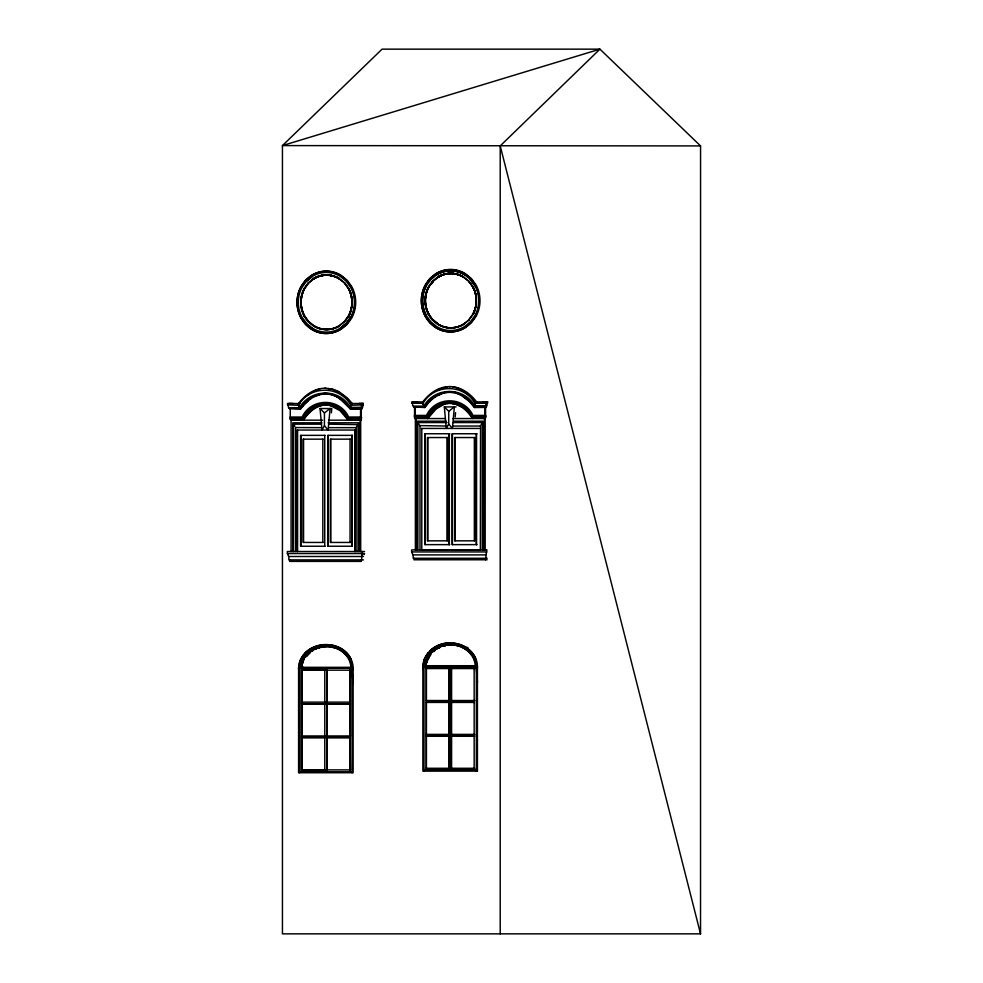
<?xml version="1.0" encoding="UTF-8"?>
<svg xmlns="http://www.w3.org/2000/svg" width="983" height="983" viewBox="0 0 983 983"><rect width="100%" height="100%" fill="white"/><g stroke="black" fill="none" stroke-linecap="round" stroke-linejoin="round"><path stroke-width="1.47" d="M290.28 409.137L290.255 417.025L302.15 417.025C311.255 397.55 339.577 397.55 348.682 417.025L361.302 417.025L361.707 417.726L361.314 418.426L348.326 418.217M290.993 419.225L291.386 420.171M324.783 669.46L324.783 770.598M349.874 771.778L349.874 668.268M414.568 407.527L414.543 415.416L426.438 415.416C435.543 395.952 463.865 395.952 472.97 415.416L485.59 415.416L485.995 416.116L485.7 416.792L472.663 416.817C463.792 397.378 435.616 397.378 426.745 416.817L414.543 416.817L414.543 417.886L427.089 418.033M415.281 417.886L415.293 407.527M449.084 667.85L449.084 768.989M426.425 667.85L426.425 701.235L449.329 701.235L449.329 667.85M700.535 933.85L700.56 145.914L599.925 49.15L382.068 49.15L282.44 145.595L282.44 933.85L700.535 933.85L500.212 145.914L599.925 49.15L282.44 145.595L700.56 145.914M360.872 409.137L361.031 408.486M485.16 407.527L485.43 406.09M324.734 388.248L332.549 389.096L338.803 391.541L347.613 398.127L352.319 403.571L350.906 403.546L363.354 403.448L362.874 405.291A2.027 1.88 -90 0 0 362.788 405.746A4.583 4.264 -90 0 0 362.764 406.249A4.989 4.632 -90 0 1 362.739 406.765A2.077 1.929 -90 0 1 362.629 407.306L350.341 407.404A2.544 0.909 -75.9 0 1 350.415 406.765M329.293 644.737C341.347 645.733 353.216 655.563 353.13 668.268L353.143 772.736L298.586 772.736L298.586 668.268L299.962 660.945L303.833 654.322M353.081 669.767L353.13 668.268L298.623 668.268L298.844 671.254M477.468 771.127L422.874 771.127L422.874 666.671L424.251 659.335L428.121 652.724M477.369 668.157C478.451 654.887 466.151 644.098 453.581 643.128M351.054 405.524L351.005 405.758A2.728 0.897 -61.7 0 1 350.771 406.335L350.698 406.495A4.51 1.487 -61.7 0 0 350.513 406.901A1.88 0.614 -61.7 0 0 350.353 407.331L350.353 407.331M288.031 554.904L288.609 556.415M362.088 554.572L362.408 551.524M412.319 553.294L412.897 554.805M486.376 552.962L486.646 551.979M301.326 667.322L301.892 664.016L301.548 665.995M301.437 667.322L301.376 666.658M301.793 666.658L301.744 667.322L302.297 664.016L301.953 665.995M425.627 665.712L425.922 663.722L425.836 664.385M425.725 665.712L425.664 665.049M300.945 665.909L300.823 667.322L351.558 667.322M425.234 664.299L425.111 665.712L475.846 665.712M331.394 412.835L331.787 408.535L320.04 408.535L321.994 430.038L324.427 425.7L324.427 412.921L320.04 408.535M455.166 416.964L455.559 412.663M425.172 664.791C426.143 650.414 443.64 642.624 455.252 645.18M350.317 407.515C339.418 387.941 310.825 388.654 299.618 407.38A1.88 0.614 61.7 0 1 299.36 406.901A4.51 1.487 61.7 0 1 299.164 406.495L299.336 406.274M425.823 663.722L426.339 661.756L426.081 662.407M298.586 668.268C299.422 641.629 340.941 636.112 351.177 659.581L353.18 683.885M423.132 669.644C420.933 653.621 437.079 641.641 451.885 642.98M426.352 663.058L427.138 660.465L426.929 661.104M474.85 404.468L475.059 404.726A2.728 0.897 -61.7 0 0 475.293 404.148L475.342 403.853M361.314 418.426L361.314 419.495L348.154 419.495L344.345 414.31M475.194 401.936L487.642 401.838L487.187 403.62A2.027 1.88 -90 0 0 487.076 404.136A4.583 4.264 -90 0 0 487.052 404.64A4.989 4.632 -90 0 1 487.027 405.156A2.077 1.929 -90 0 1 486.917 405.696L474.629 405.696A2.544 0.909 -75.9 0 1 474.715 405.156M485.7 416.792L485.602 417.886L472.442 417.886L484.865 417.886M476.608 401.961L475.219 401.838M328.863 424.177L357.898 424.619M301.793 664.016L302.236 662.714L302.051 663.365M426.487 662.407L426.757 661.756M326.393 646.421L328.027 646.47L316.637 647.957L308.699 652.343L302.543 660.232L300.884 666.4L302.703 666.4M356.079 551.524L356.264 427.2M480.368 549.915L480.552 425.59M426.241 661.756L426.954 659.826M302.137 662.714L303.489 659.568L302.924 660.809M302.641 662.714L303.329 660.809M426.733 660.465L426.524 661.104M303.083 661.436L303.231 660.809M426.855 659.826L428.785 656.153M431.193 653.363L427.261 659.826L428.502 657.344M427.212 659.2L427.482 658.573M351.263 404.861L351.005 405.414C339.786 385.152 309.67 385.152 298.451 405.414L298.193 404.861M475.551 403.251L475.293 403.804C464.074 383.542 433.97 383.542 422.739 403.804L422.481 403.251M303.501 660.183L304.214 658.954L303.6 660.183M428.637 658.622L429.264 657.357L427.458 657.357M303.391 659.568L306.131 655.514M444.328 406.925L448.715 411.312L448.715 424.091L446.282 428.441L444.328 406.925L456.075 406.925M486.155 554.719L486.376 553.294M361.326 407.589L361.449 407.306A2.777 1.302 90 0 0 361.523 406.249A3.514 1.647 90 0 1 361.547 405.746A1.622 0.762 -90 0 1 361.609 405.291L361.781 404.935M428.686 656.153L431.844 652.331L430.873 653.363M429.092 656.153L429.976 655.01M299.692 407.478L299.606 407.306A2.531 0.909 75.9 0 1 299.446 406.765M299.79 407.675L289.125 407.699L289.125 408.436L299.999 408.436L305.099 402.428L310.493 397.98L316.219 394.957L325.127 393.237L331.099 394.011L339.762 397.98L345.156 402.428L350.255 408.436L362.162 408.436L362.162 407.699M300.294 409.137L303.083 405.746M342.748 412.614C331.615 398.434 309.829 404.505 302.678 419.495L290.255 419.495L290.255 418.426L302.457 418.426C311.328 398.987 339.504 398.987 348.375 418.426M302.961 420.171C307.937 412.135 316.145 404.75 326.147 404.984M303.563 420.171C308.084 412.983 314.916 406.348 323.665 405.143M423.992 405.93C435.064 386.638 463.779 386.761 474.642 405.721A1.88 0.614 -61.7 0 1 474.801 405.291A4.51 1.487 -61.7 0 1 474.986 404.885L474.912 404.591M424.582 407.527L427.384 404.136M426.966 417.886C433.712 404.296 453.237 396.837 464.836 409.014M427.249 418.561C431.488 411.975 437.496 405.61 445.483 404.013M427.851 418.561L436.022 409.014L443.05 404.812M305.185 657.185L307.003 654.973L306.438 655.514M312.311 328.113A30.399 28.261 -90 0 0 340.339 328.113L346.213 323.37L350.661 317.202A29.576 27.499 -90 0 0 350.661 287.368L346.139 281.187L340.339 276.444A30.399 28.261 90 0 0 312.311 276.444L306.512 281.187L302.051 287.368A29.576 27.499 -90 0 0 302.051 317.202L306.585 323.37L312.385 328.113M304.042 288.584L308.171 282.907L313.503 278.558A27.917 25.951 -90 0 1 339.233 278.558M308.465 282.969L304.46 288.744A26.836 24.944 -90 0 0 304.46 315.813L308.551 321.416L313.823 325.717A27.733 25.779 90 0 0 339.381 325.84M344.455 283.141L348.498 288.744A26.836 24.944 90 0 1 348.56 315.813L344.455 321.416L339.196 325.717A27.585 25.644 -90 0 1 313.761 325.717M344.517 321.65L348.732 315.887A26.971 25.079 -90 0 0 348.67 288.683L344.517 282.907M350.587 317.202L346.139 323.37L340.339 328.113M426.339 285.758L430.873 279.577L436.673 274.835A30.399 28.261 90 0 1 464.701 274.835L470.501 279.577L474.949 285.758A29.576 27.499 -90 0 1 474.961 315.592L470.427 321.76L464.627 326.503A30.399 28.261 -90 0 1 436.599 326.503L430.8 321.76L426.339 315.592A29.576 27.499 -90 0 1 426.339 285.758A29.576 27.499 -90 0 0 426.413 315.592M432.459 281.298L428.33 286.975A27.155 25.251 -90 0 0 428.367 314.363L432.422 320.04L437.791 324.39A27.917 25.951 -90 0 0 463.472 324.39L469.026 319.979M463.607 277.108A27.733 25.779 90 0 0 438.049 277.108A27.733 25.779 -90 0 1 463.669 277.108A27.831 25.877 90 0 0 438.062 277.022L432.753 281.433L428.674 287.011A26.971 25.079 -90 0 0 428.699 314.277L432.753 319.979L438.062 324.329M432.815 281.433L428.748 287.134A26.836 24.944 -90 0 0 428.748 314.204M431.463 283.694L433.159 281.433M431.623 283.768L433.27 281.531M468.744 319.807L472.848 314.204A26.971 25.079 -90 0 0 472.958 287.073L468.744 281.531M468.805 320.04L473.106 314.327A26.971 25.079 -90 0 0 475.194 309.067A27.082 25.177 90 0 1 473.745 313.073M305.172 656.619L309.141 652.491M308.699 652.343L310.505 652.343L306.487 656.57L304.693 656.57M361.805 556.415L362.088 554.904M423.366 404.726L423.366 404.726A2.728 0.897 61.7 0 0 423.071 404.148L422.85 403.853M297.935 404.308C304.411 395.301 314.548 387.658 326.147 388.273M300.552 408.756L308.22 400.671M422.235 402.698C428.699 393.691 438.836 386.049 450.435 386.663M423.587 404.505L423.452 404.885A4.51 1.487 61.7 0 0 423.648 405.291A1.88 0.614 61.7 0 0 423.882 405.721L423.894 405.696A2.531 0.909 75.9 0 1 423.734 405.156M424.84 407.159L429.89 401.433M430.419 653.904L429.571 655.01M486.069 403.325L485.921 403.62A1.622 0.762 -90 0 0 485.848 404.136A3.514 1.647 90 0 0 485.823 404.64A2.777 1.302 90 0 1 485.749 405.709M306.893 654.973L307.974 653.941L307.482 654.457M304.877 653.154C310.677 647.072 319.291 644.123 327.597 644.59M307.863 653.941L310.112 652.036L309.448 652.491M431.746 652.331L433.429 650.881M305.443 403.042L310.935 398.643M429.731 401.433L432.508 399.061M429.559 651.274C442.203 638.053 467.527 641.051 475.465 657.971L477.468 682.276M433.675 651.704L434.793 650.734L432.987 650.734M433.196 651.348L434.879 649.984M306.585 281.187L312.385 276.444M308.465 283.043L313.774 278.631M339.381 278.717A27.733 25.779 -90 0 0 313.823 278.717L308.502 283.141L304.521 288.744A26.836 24.944 90 0 0 304.521 315.813M432.422 281.298L437.791 276.948A27.917 25.951 -90 0 1 463.521 276.948L469.026 281.359L473.106 287.011A27.082 25.177 90 0 1 475.293 292.234A26.971 25.079 -90 0 0 473.02 287.073L468.805 281.298M432.79 281.531L438.111 277.231A27.585 25.644 -90 0 1 463.534 277.231L468.891 281.433M468.891 319.905L463.484 324.12A27.585 25.644 -90 0 1 438.049 324.107L432.79 319.807L428.809 314.204A26.971 25.079 90 0 1 428.76 287.073A26.836 24.944 90 0 0 428.809 314.204M309.706 652.036L310.284 651.594L308.072 653.449M433.331 650.881L435.776 649.161L435.162 649.566M324.427 412.921L330.079 408.535L328.125 430.038L324.427 425.7M448.715 411.312L454.367 406.925L452.413 428.441L448.715 424.091M307.507 395.559L309.473 394.097M432.348 399.061L435.223 397.034M310.186 651.594L313.147 649.996M311.685 651.434L312.926 650.599L311.132 650.599M312.41 650.377L311.292 651.176M485.479 417.898L485.197 418.525L452.93 418.561M317.202 648.129L311.488 650.771M435.666 649.161L440.101 647.072L436.391 648.768M436.808 648.768L436.083 649.161L437.337 648.399M310.788 398.643L313.737 396.96M435.076 397.034L440.888 394.036M438.074 647.514L439.88 647.514L435.42 648.989M290.12 417.05L290.12 418.402M414.408 415.44L414.408 416.792M313.38 649.64L312.741 649.996M361.191 419.508L360.908 420.171L328.641 420.171M318.947 647.441L314.044 649.308M313.491 391.541L316.587 390.116M313.577 396.96L319.512 394.699M437.779 389.932L447.228 386.872M437.865 395.35L443.8 393.089M440.273 646.777C438.185 647.564 444.721 645.241 442.51 646.04M362.1 408.436L361.756 409.137L350.243 409.137M486.499 406.09L486.044 407.441L474.531 407.527L469.37 401.433L464.037 397.034M317.644 389.772L319.745 389.096M316.44 395.645L322.461 394.134M317.816 647.871L319.364 647.441M318.443 647.957L319.93 647.49L318.123 647.49M318.848 647.441L320.102 647.244M443.136 645.831L445.877 645.315M443.542 645.831L445.127 645.462M444.218 645.88L445.729 645.499L443.923 645.499M319.684 647.244L323.444 646.593L322.682 646.679M444.611 645.462L447.732 644.983L447.019 644.983M443.64 393.089L446.749 392.524M444.894 404.013L447.953 403.534M447.535 644.983L449.206 644.86L448.592 644.86M323.333 646.593L324.968 646.47M322.301 394.134L325.422 393.95M446.589 392.524L449.71 392.34M447.363 403.534L450.435 403.374M325.729 646.433L324.206 646.519M449.145 644.86L450.017 644.823M487.593 403.251L474.912 403.251M483.427 401.863L487.642 401.838M359.139 403.472L363.354 403.448M423.12 403.251L411.816 403.251L411.816 401.838L422.837 401.936M363.354 404.861L350.698 405.291A2.458 0.885 -75.9 0 1 350.624 405.746M424.14 406.09L413.413 406.09L413.413 406.827L424.3 406.827L429.399 400.818L434.781 396.37L440.507 393.347L449.415 391.627L455.387 392.401L464.05 396.37L469.444 400.818L474.592 406.974M474.543 406.827L486.45 406.827M424.742 407.527L413.683 406.925M300.442 409.137L289.395 408.535M445.41 418.561L415.072 418.561L414.765 417.922M348.166 419.397L360.577 419.397L360.564 409.137M322.621 420.171L290.784 420.171L290.476 419.532M446.245 421.191L417.075 421.191L417.075 549.915M453.925 421.191L483.095 421.191L483.095 549.915M417.873 549.915L417.873 422.567L447.019 422.567M453.151 422.567L482.297 422.567L482.297 549.915M321.957 422.801L292.787 422.801L292.787 551.524M328.101 422.801L358.807 422.801L358.807 551.524M321.195 424.177L293.585 424.177L293.585 551.524M419.667 425.59L447.167 426.044M453.2 426.044L480.368 426.044M295.711 551.524L295.625 427.556L321.367 427.654M328.912 427.654L356.079 427.654M421.461 428.441L479.36 428.441M297.173 430.038L355.072 430.038L355.072 551.561M449.772 433.749L424.889 433.749L424.889 544.631L449.772 544.631M477.013 433.749L452.131 433.749L452.131 544.631L477.013 544.631M325.041 435.358L300.601 435.358L300.601 546.241L325.041 546.241M323.272 439.155L303.12 439.155L303.12 542.444L323.272 542.444M350.513 439.155L330.349 439.155L330.349 542.444L350.513 542.444M479.36 549.952L421.793 549.952L421.793 428.441M364.558 551.524L287.355 551.524L287.355 553.54L364.558 553.54M363.452 556.501L288.867 556.501L288.867 559.892L363.452 559.892M487.15 558.283L413.155 558.283L413.155 554.891L485.971 554.891L485.971 558.283M487.15 559.782L413.941 559.782L413.941 558.283M453.925 644.983L451.75 644.86M327.45 646.47L336.198 648.129L335.486 647.871M461.887 647.072C458.152 644.578 471.987 652.466 472.405 655.575M462.563 647.379L464.541 648.399M466.188 647.465L467.982 647.465M436.722 648.215L438.516 648.215M336.8 648.387L337.599 648.682L336.1 648.129M315.199 648.497L316.993 648.497L313.786 649.124M339.504 649.64L338.84 649.308L341.506 650.771M466.298 649.566L466.999 649.984M468.584 651.348L469.112 651.84M342.612 651.594L343.288 652.036L342.01 651.176M343.853 652.491L344.394 652.958L343.19 652.036M307.581 653.314L309.387 653.314M344.922 653.449L347.613 656.619M345.438 653.941L346.864 655.514M306.549 654.346L308.343 654.346M428.981 654.961L430.775 654.961M305.578 655.428L307.372 655.428M428.183 656.14L429.976 656.14M473.142 656.755L472.676 656.153L473.474 657.344M348.744 658.352L349.407 659.568M426.303 659.912L428.096 659.912M474.74 660.465L475.231 661.756L474.506 659.826M350.218 661.436L350.55 662.075L349.702 660.183L350.329 661.436M425.516 662.567L427.31 662.567M301.572 662.837L303.366 662.837M350.845 663.365L351.103 664.016L350.661 662.714M422.911 666.671L477.419 666.671L477.431 771.127M426.18 667.85L451.516 667.85L451.516 701.235M426.155 668.256L449.71 668.256L449.71 700.523L426.155 700.523M451.246 668.256L474.801 668.256M426.18 668.563L449.329 668.563M451.258 668.563L474.42 668.563M301.879 669.46L327.228 669.46M301.879 670.173L325.041 670.173M326.97 670.173L350.132 670.173M451.246 700.523L474.801 700.523M450.693 701.235L474.42 701.235M301.867 702.132L325.422 702.132M350.513 702.132L326.958 702.132L327.056 669.865M449.329 702.108L449.612 734.387M426.18 702.427L449.329 702.427L449.329 735.1M451.258 702.427L474.42 702.427M301.867 703.717L325.422 703.717M350.513 703.717L326.958 703.717L327.056 735.997L350.513 735.997M301.879 704.037L325.041 704.037M326.97 704.037L350.132 704.037M426.155 734.387L449.71 734.387L449.71 702.108M451.246 734.387L474.801 734.387M301.867 735.997L325.422 735.997M426.155 735.997L449.71 735.997L449.71 768.276L426.155 768.276M451.246 735.997L474.801 735.997M426.18 736.279L449.329 736.279M451.258 736.279L474.42 736.279M325.041 736.697L301.326 736.697L301.326 703.324M301.879 737.889L325.041 737.889M326.97 737.889L350.132 737.889M451.246 768.276L474.801 768.276M426.18 768.989L474.42 768.989M301.867 769.886L325.422 769.886M350.513 769.886L326.958 769.886L327.056 737.606M423.992 770.168L476.35 770.168M301.879 770.598L327.228 770.598M299.704 771.778L352.061 771.778M413.241 401.838L417.443 401.863M288.953 403.448L293.155 403.472M450.681 644.811L452.217 644.86M298.549 403.546L299.962 403.571L287.527 403.448L287.527 404.861L299.09 405.291A2.458 0.885 75.9 0 1 299.213 405.746M449.022 386.638C460.597 386.135 470.746 393.691 477.21 402.711M449.55 392.34L452.671 392.524M325.262 393.95L328.383 394.134M449.833 403.374L455.387 404.013L462.563 407.306M325.545 404.984L328.629 405.143M327.966 646.47L329.551 646.593M453.31 644.983C464.099 645.917 474.752 654.395 475.231 665.712M329.022 646.593C339.799 647.527 350.464 656.005 350.943 667.322M452.229 386.847C462.035 388.162 470.132 394.933 475.809 402.698M452.512 392.524L455.62 393.089M452.315 403.534C461.064 404.738 467.908 411.373 472.43 418.561M327.941 388.457C337.747 389.772 345.844 396.542 351.521 404.308M328.224 394.134L331.332 394.699M328.027 405.143L333.532 406.409L338.275 408.916M456.001 645.315L460.486 646.519M455.461 393.089L458.533 394.036M331.173 394.699L334.245 395.645M330.497 405.623L339.958 410.624L348.142 420.171M337.488 648.682L338.951 649.308M458.373 394.036L461.396 395.35M334.085 395.645L337.108 396.96M411.742 551.979L412.307 552.962M287.454 553.589L288.019 554.572M461.236 395.35L469.53 401.433L474.678 407.527M336.948 396.96L342.625 400.671L347.749 405.746M412.123 403.325L412.455 403.681A1.622 1.536 -90 0 1 412.577 404.136A3.514 3.33 90 0 1 412.602 404.64A2.777 2.63 90 0 0 412.749 405.709M287.835 404.935L288.166 405.291A1.622 1.536 -90 0 1 288.289 405.746A3.514 3.33 90 0 1 288.314 406.249A2.777 2.63 90 0 0 288.461 407.318L288.805 407.626M298.513 405.426L298.771 405.758A2.728 0.897 61.7 0 1 299.078 406.335L299.115 406.397M339.749 398.643L350.132 408.756M433.245 319.807L437.386 323.37M344.603 283.043L339.196 278.84A27.585 25.644 90 0 0 313.761 278.84A27.733 25.779 90 0 1 339.319 278.717A27.585 25.644 -90 0 0 313.823 278.84M308.465 321.515L313.774 325.926A27.831 25.877 -90 0 0 339.43 325.926M304.042 315.973L308.121 321.65L313.503 326A27.917 25.951 -90 0 0 339.184 326L344.738 321.588L348.818 315.936A27.082 25.177 90 0 0 351.386 309.35M464.283 408.4L467.036 411.005M466.507 410.415L469.137 413.265M342.219 412.012L344.849 414.875M423.169 403.276L423.378 403.681A2.458 0.885 75.9 0 1 423.501 404.136M468.633 412.7L471.14 415.784M470.427 279.577L474.875 285.758M428.367 314.363L432.459 320.04M304.472 315.887A26.971 25.079 90 0 1 304.472 288.683A26.971 25.079 -90 0 0 304.398 315.887L308.465 321.588M308.171 321.65L304.079 315.973A27.155 25.251 -90 0 1 304.079 288.584M470.66 415.256L472.442 417.886M346.852 417.394L348.732 420.171M473.695 657.959L474.359 659.2M474.617 659.826L474.838 660.465M474.973 403.288L474.986 403.62A2.458 0.885 -75.9 0 1 474.912 404.136M350.759 662.714L350.943 663.365M475.133 661.756L475.293 662.407M351.005 664.016L351.41 666.658M485.59 415.416L485.59 407.527M361.302 417.025L361.289 409.137M484.852 407.527L484.865 417.701M500.212 145.914L500.212 933.85M486.216 401.838L486.216 403.251M485.59 558.283L485.59 559.782M484.988 418.561L484.988 549.915M484.459 418.561L484.459 549.915M476.558 433.749L476.558 544.631M476.35 666.671L476.35 771.127M476.264 433.749L476.264 544.631M474.347 437.546L474.347 540.834M474.162 666.671L474.162 770.168M455.092 437.546L455.092 540.834M452.426 433.749L452.426 544.631M451.516 702.427L451.516 735.1M451.516 735.567L451.516 768.989M451.344 668.256L451.344 700.523M451.344 702.108L451.344 734.387M451.344 735.997L451.344 768.276M451.258 667.85L451.258 768.989M449.612 668.256L449.612 700.523M449.612 735.997L449.612 768.276M449.329 433.749L449.329 544.631M449.329 735.567L449.329 768.989M449.034 433.749L449.034 544.631M447.118 437.546L447.118 540.834M427.851 437.546L427.851 540.834M426.425 702.427L426.425 735.1M426.425 735.567L426.425 768.989M426.18 666.671L426.18 770.168M425.197 433.749L425.197 544.631M423.992 666.671L423.992 771.127M419.999 426.044L419.999 549.915M415.895 418.561L415.895 549.915M415.379 418.561L415.379 549.915M361.928 403.448L361.928 404.861M361.683 556.501L361.683 559.892M361.302 559.892L361.302 561.391L289.653 561.391L289.653 559.892M361.142 407.699L361.142 408.436M360.687 420.171L360.687 551.524M360.171 420.171L360.171 551.524M358.009 424.177L358.009 551.524M354.937 430.038L354.937 551.524M351.975 435.358L351.975 546.241M352.061 668.268L352.061 772.736M350.403 702.132L350.403 669.865L350.132 702.132M350.403 703.717L350.403 735.997M350.403 769.886L350.132 737.606L350.132 769.886M350.132 703.324L350.132 736.697L327.228 736.697L327.228 703.324M350.059 439.155L350.059 542.444M330.804 439.155L330.804 542.444M328.138 435.358L328.138 546.241M327.228 669.865L327.228 702.132M327.228 737.606L327.228 769.886M326.97 669.46L326.97 770.598M324.746 435.358L324.746 546.241M322.829 439.155L322.829 542.444M303.563 439.155L303.563 542.444M302.137 669.865L302.137 702.132M302.137 703.324L302.137 736.697M302.137 737.606L302.137 769.886M301.879 668.268L301.879 771.778M301.326 669.46L301.326 702.845M301.326 737.176L301.326 770.598M300.909 435.358L300.909 546.241M299.704 668.268L299.704 772.736M297.505 430.038L297.505 551.561M297.358 430.038L297.358 551.524M291.091 420.171L291.091 551.524M418.733 423.784A3.404 1.069 56 0 1 418.93 424.189A6.07 1.892 56 0 0 419.151 424.668M481.731 423.784A3.404 1.069 -56 0 1 481.449 424.189A6.07 1.892 -56 0 0 481.105 424.668M294.445 425.393A3.404 1.069 56 0 1 294.642 425.799A6.07 1.892 56 0 0 294.851 426.278M357.443 425.393A3.404 1.069 -56 0 1 357.161 425.799A6.07 1.892 -56 0 0 356.817 426.278M364.091 554.572A1.401 1.302 -90 0 1 364.189 554.019M463.669 324.23A27.733 25.779 -90 0 1 438.111 324.23A27.733 25.779 90 0 0 463.607 324.23M475.575 293.634A26.971 25.079 -90 0 1 476.411 299.25M476.411 302.088A26.971 25.079 -90 0 1 475.575 307.716M475.674 293.598A27.082 25.177 90 0 1 476.411 297.824M476.411 303.526A27.082 25.177 90 0 1 475.674 307.74M437.742 276.948A27.917 25.951 90 0 1 463.472 276.948M438.049 277.231A27.585 25.644 90 0 1 463.484 277.231M472.848 287.134A26.836 24.944 90 0 1 472.848 314.204M436.599 274.835A30.399 28.261 -90 0 1 464.627 274.835M351.386 295.207A27.082 25.177 90 0 0 348.818 288.621L344.738 282.969L339.184 278.558A27.917 25.951 90 0 0 313.454 278.558M351.939 298.009A27.082 25.177 90 0 1 351.939 306.561M348.498 288.744A26.836 24.944 90 0 1 348.498 315.813M300.024 666.855L299.987 668.035L351.779 668.035C351.066 639.38 302.285 638.459 300.024 666.855M424.312 665.245L424.275 666.425L476.067 666.425C475.354 637.783 426.573 636.849 424.312 665.245M305.664 280.204L301.007 286.667A30.952 28.765 -90 0 0 301.007 317.89L305.664 324.353L311.734 329.317A31.812 29.576 90 0 0 341.052 329.317L347.134 324.353L351.791 317.89A30.952 28.765 -90 0 0 351.791 286.667L347.134 280.204L341.052 275.252A31.812 29.576 -90 0 0 311.734 275.252L305.664 280.204M429.952 278.594L425.295 285.07A30.952 28.765 -90 0 0 425.295 316.28L429.952 322.743L436.022 327.708A31.812 29.576 90 0 0 465.34 327.708L471.422 322.743L476.079 316.28A30.952 28.765 -90 0 0 476.079 285.058L471.422 278.594L465.352 273.643A31.812 29.576 -90 0 0 436.022 273.643L429.952 278.594M326.491 646.421L325.631 646.433L326.491 646.421M450.779 644.811L449.919 644.823L450.779 644.811M352.27 435.358L327.843 435.358L327.843 546.241L352.27 546.241L352.27 435.358M447.56 437.546L427.408 437.546L427.408 540.834L447.56 540.834L447.56 437.546M474.801 437.546L454.637 437.546L454.637 540.834L474.801 540.834L474.801 437.546M486.696 549.915L411.644 549.915L411.644 551.93L486.696 551.93L486.696 549.915M429.546 279.074A31.124 28.937 90 0 0 443.21 330.939A31.124 28.937 90 0 0 478.143 292.283A31.124 28.937 90 0 0 429.546 279.074M305.258 280.683A31.124 28.937 90 0 0 318.922 332.549A31.124 28.937 90 0 0 353.843 293.892A31.124 28.937 90 0 0 305.258 280.683M472.897 314.363A27.155 25.251 90 0 0 472.897 286.975A27.155 25.251 -90 0 1 472.934 314.363M348.609 315.973A27.155 25.251 90 0 0 348.609 288.584A27.155 25.251 -90 0 1 348.646 315.973"/></g></svg>
